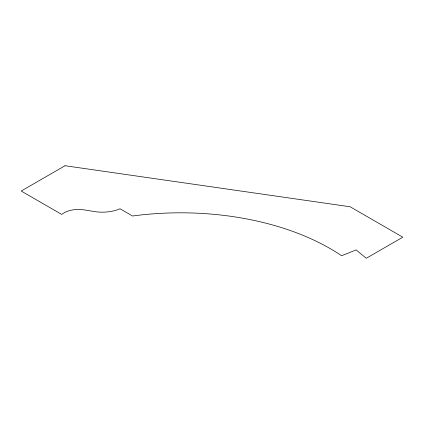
<?xml version="1.0" encoding="UTF-8"?>
<svg xmlns="http://www.w3.org/2000/svg" width="424" height="424" viewBox="0 0 424 424"><rect width="100%" height="100%" fill="white"/><g stroke="black" fill="none" stroke-linecap="round" stroke-linejoin="round"><path stroke-width="0.64" d="M65.026 165.731L21.2 191.033L61.724 214.427A20.644 11.92 0 0 1 84.132 209.885L94.303 211.544A29.442 16.997 0 0 0 120.008 208.767L132.532 216.002A211.491 122.101 0 0 1 341.611 255.757L356.118 249.895L366.278 258.269L402.8 237.186L350.123 206.769L65.026 165.731"/></g></svg>
